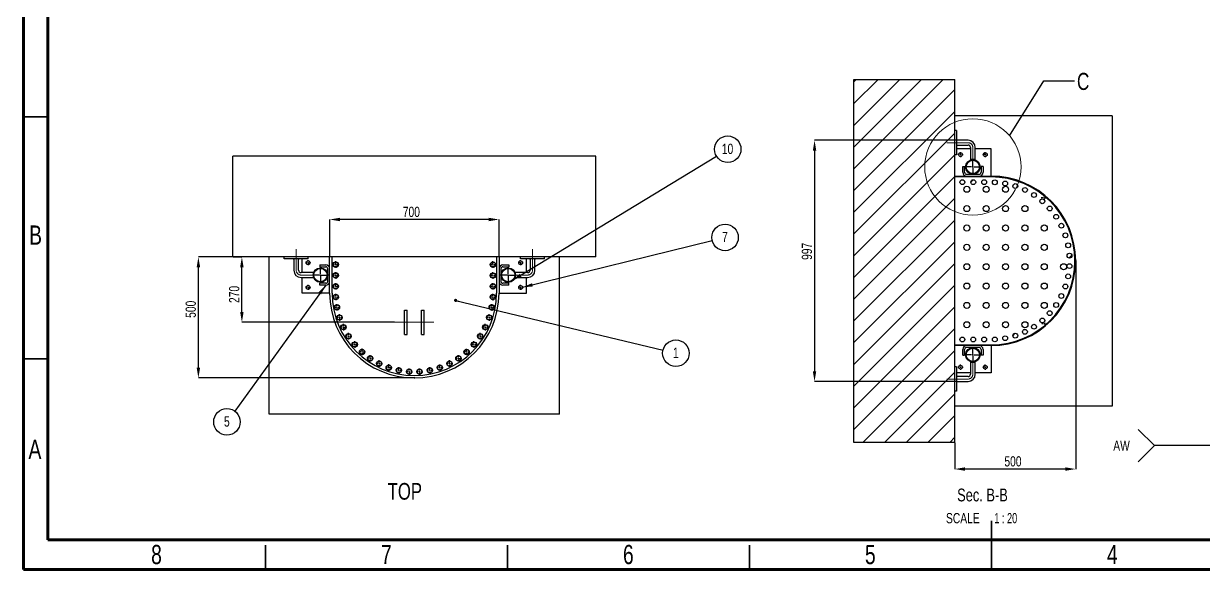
# Model space of a CAD drawing. Header units: millimetres. Extents: x 15 to 1274, y -314 to 292.
# Drawn here: x 431.3 to 675, y 3.9 to 116.7 of the extents above; entities that cross this region are included whole.
import ezdxf

# ---------------------------------------------------------------- set-up
doc = ezdxf.new("R2010")
doc.units = ezdxf.units.MM
doc.header["$PDSIZE"] = -1
doc.linetypes.add('CENTERX2', pattern=[20.32, 12.7, -2.54, 2.54, -2.54])
doc.layers.add('BOLD', color=7, linetype='Continuous', lineweight=25)
doc.styles.add('SLDTEXTSTYLE0', font='TXT', dxfattribs={"width": 0.75})
doc.styles.add('SLDTEXTSTYLE8', font='TXT', dxfattribs={"width": 0.666667})
doc.dimstyles.new('SLDDIMSTYLE0', dxfattribs={"dimtxt": 0.18, "dimasz": 0.651282, "dimexe": 0, "dimexo": 0.0625, "dimgap": 0, "dimtad": 0, "dimtih": 1, "dimtoh": 1, "dimdec": 0, "dimrnd": 1e-09, "dimzin": 0, "dimdsep": 46, "dimtxsty": 'Standard', "dimblk1": 'DOT', "dimblk2": 'DOT', "dimsah": 1, "dimcen": 0.09, "dimadec": 0, "dimazin": 0, "dimtfac": 0.651282, "dimtdec": 0, "dimtofl": 0, "dimtmove": 0, "dimatfit": 3, "dimldrblk": 'DOT', "dimfxl": 1, "dimfrac": 2, "dimtolj": 1, "dimtzin": 0, "dimarcsym": 0})
doc.dimstyles.new('SLDDIMSTYLE1', dxfattribs={"dimtxt": 2.116667, "dimasz": 2.116667, "dimexe": 0, "dimexo": 0.0625, "dimgap": 0.529167, "dimtad": 1, "dimdec": 0, "dimlfac": 20, "dimrnd": 1e-09, "dimzin": 12, "dimdsep": 46, "dimtxsty": 'SLDTEXTSTYLE0', "dimsah": 1, "dimcen": 0.09, "dimadec": 0, "dimazin": 3, "dimtfac": 1, "dimtdec": 0, "dimtofl": 0, "dimtmove": 0, "dimatfit": 3, "dimfxl": 1, "dimfrac": 2, "dimtolj": 1, "dimtzin": 12, "dimarcsym": 0})
doc.dimstyles.new('SLDDIMSTYLE2', dxfattribs={"dimtxt": 2.116667, "dimasz": 2.116667, "dimexe": 0, "dimexo": 0.0625, "dimgap": 0.529167, "dimtad": 1, "dimdec": 0, "dimlfac": 20, "dimrnd": 1e-09, "dimzin": 12, "dimdsep": 46, "dimtxsty": 'SLDTEXTSTYLE0', "dimsah": 1, "dimcen": 0.09, "dimadec": 0, "dimazin": 3, "dimtfac": 1, "dimtdec": 0, "dimtmove": 0, "dimatfit": 0, "dimfxl": 1, "dimfrac": 2, "dimtolj": 1, "dimtzin": 12, "dimarcsym": 0})
doc.dimstyles.new('SLDDIMSTYLE3', dxfattribs={"dimtxt": 0.18, "dimasz": 2.116667, "dimexe": 0, "dimexo": 0.0625, "dimgap": 0, "dimtad": 0, "dimtih": 1, "dimtoh": 1, "dimdec": 0, "dimrnd": 1e-09, "dimzin": 0, "dimdsep": 46, "dimtxsty": 'Standard', "dimsah": 1, "dimcen": 0.09, "dimadec": 0, "dimazin": 0, "dimtfac": 2.116667, "dimtdec": 0, "dimtofl": 0, "dimtmove": 0, "dimatfit": 3, "dimfxl": 1, "dimfrac": 2, "dimtolj": 1, "dimtzin": 0, "dimarcsym": 0})
doc.dimstyles.new('SLDDIMSTYLE4', dxfattribs={"dimtxt": 0.18, "dimasz": 2.116667, "dimexe": 0, "dimexo": 0.0625, "dimgap": 0, "dimtad": 0, "dimtih": 1, "dimtoh": 1, "dimdec": 0, "dimrnd": 1e-09, "dimzin": 0, "dimdsep": 46, "dimtxsty": 'Standard', "dimblk1": 'NONE', "dimblk2": 'NONE', "dimsah": 1, "dimcen": 0.09, "dimadec": 0, "dimazin": 0, "dimtfac": 2.116667, "dimtdec": 0, "dimtofl": 0, "dimtmove": 0, "dimatfit": 3, "dimldrblk": 'NONE', "dimfxl": 1, "dimfrac": 2, "dimtolj": 1, "dimtzin": 0, "dimarcsym": 0})
pattern_1 = [(45, (416.253, -1.074), (-6.7352, 6.7352), []), (45, (420.744, -1.074), (-6.7352, 6.7352), [])]

# ---------------------------------------------------------------- blocks, each defined once
blk = doc.blocks.new('*D236')
at = {"layer": 'BOLD', "color": 0, "lineweight": -2}
for p, q in [((648.66, 67.61), (648.66, 24.66)), ((623.66, 30.11), (623.66, 24.66)), ((646.54, 24.66), (625.77, 24.66))]:
    blk.add_line(p, q, dxfattribs=at)
at = {"layer": 'BOLD', "color": 0}
for points in [[(625.77, 25.01), (625.77, 24.31), (623.66, 24.66)], [(646.54, 25.01), (646.54, 24.31), (648.66, 24.66)]]:
    blk.add_solid(points, dxfattribs=at)
at = {"layer": 'Defpoints', "color": 0}
for p in [(648.66, 67.67), (623.66, 30.17), (623.66, 24.66)]:
    blk.add_point(p, dxfattribs=at)
at = {"layer": 'BOLD', "color": 0, "insert": (635.69, 27.31), "char_height": 2.117, "attachment_point": 2, "style": 'SLDTEXTSTYLE0'}
blk.add_mtext('\\A1;500', dxfattribs=at)
blk = doc.blocks.new('*D237')
at = {"layer": 'BOLD', "color": 0, "lineweight": -2}
for p, q in [((624.1, 92.59), (594.69, 92.59)), ((594.69, 90.47), (594.69, 44.87)), ((624.1, 42.76), (594.69, 42.76))]:
    blk.add_line(p, q, dxfattribs=at)
at = {"layer": 'BOLD', "color": 0}
for points in [[(594.34, 90.47), (595.04, 90.47), (594.69, 92.59)], [(594.34, 44.87), (595.04, 44.87), (594.69, 42.76)]]:
    blk.add_solid(points, dxfattribs=at)
at = {"layer": 'Defpoints', "color": 0}
for p in [(624.16, 92.59), (594.69, 42.76), (624.16, 42.76)]:
    blk.add_point(p, dxfattribs=at)
at = {"layer": 'BOLD', "color": 0, "insert": (592.05, 69.64), "char_height": 2.117, "attachment_point": 2, "rotation": 90, "style": 'SLDTEXTSTYLE0'}
blk.add_mtext('\\A1;997', dxfattribs=at)
blk = doc.blocks.new('SW_NOTE_0_30')
at = {"layer": 'BOLD', "color": 0, "attachment_point": 2}
for s, insert, char_height, style in [('Sec. B-B', (6.86, 3.41), 2.646, 'SLDTEXTSTYLE0'), ('SCALE', (2.8, -1.64), 2.117, 'SLDTEXTSTYLE0'), ('1 : 20', (11.67, -1.64), 2.117, 'SLDTEXTSTYLE8')]:
    blk.add_mtext(s, dxfattribs=dict(at, insert=insert, char_height=char_height, style=style))
blk = doc.blocks.new('SW_CENTERMARKSYMBOL_3')
at = {"layer": 'BOLD', "color": 0}
for p, q in [((-0.25, 0), (-0.6, 0)), ((0, 0), (-0.125, 0)), ((0, 0.25), (0, 0.6)), ((0, 0), (0, 0.125)), ((0, 0), (0, -0.125)), ((0, 0), (0.125, 0)), ((0.25, 0), (0.6, 0)), ((0, -0.25), (0, -0.6))]:
    blk.add_line(p, q, dxfattribs=at)
blk = doc.blocks.new('SW_CENTERMARKSYMBOL_4')
at = {"layer": 'BOLD', "color": 0}
for p, q in [((-0.25, 0), (-0.6, 0)), ((0, 0), (-0.125, 0)), ((0, 0.25), (0, 0.6)), ((0, 0), (0, 0.125)), ((0, 0), (0, -0.125)), ((0, 0), (0.125, 0)), ((0.25, 0), (0.6, 0)), ((0, -0.25), (0, -0.6))]:
    blk.add_line(p, q, dxfattribs=at)
blk = doc.blocks.new('SW_CENTERMARKSYMBOL_5')
at = {"layer": 'BOLD', "color": 0}
for p, q in [((-0.25, 0), (-1.6325, 0)), ((0, 0), (-0.125, 0)), ((0, 0.25), (0, 1.6325)), ((0, 0), (0, 0.125)), ((0, 0), (0, -0.125)), ((0, 0), (0.125, 0)), ((0.25, 0), (1.6325, 0)), ((0, -0.25), (0, -1.6325))]:
    blk.add_line(p, q, dxfattribs=at)
blk = doc.blocks.new('SW_CENTERMARKSYMBOL_6')
at = {"layer": 'BOLD', "color": 0}
for p, q in [((-0.25, 0), (-0.525, 0)), ((0, 0), (-0.125, 0)), ((0, 0.25), (0, 0.525)), ((0, 0), (0, 0.125)), ((0, 0), (0, -0.125)), ((0, 0), (0.125, 0)), ((0.25, 0), (0.525, 0)), ((0, -0.25), (0, -0.525))]:
    blk.add_line(p, q, dxfattribs=at)
blk = doc.blocks.new('SW_CENTERMARKSYMBOL_7')
at = {"layer": 'BOLD', "color": 0}
for p, q in [((-0.25, 0), (-0.525, 0)), ((0, 0), (-0.125, 0)), ((0, 0.25), (0, 0.525)), ((0, 0), (0, 0.125)), ((0, 0), (0, -0.125)), ((0, 0), (0.125, 0)), ((0.25, 0), (0.525, 0)), ((0, -0.25), (0, -0.525))]:
    blk.add_line(p, q, dxfattribs=at)
blk = doc.blocks.new('SW_CENTERMARKSYMBOL_8')
at = {"layer": 'BOLD', "color": 0}
for p, q in [((-0.25, 0), (-1.6325, 0)), ((0, 0), (-0.125, 0)), ((0, 0.25), (0, 1.6325)), ((0, 0), (0, 0.125)), ((0, 0), (0, -0.125)), ((0, 0), (0.125, 0)), ((0.25, 0), (1.6325, 0)), ((0, -0.25), (0, -1.6325))]:
    blk.add_line(p, q, dxfattribs=at)
blk = doc.blocks.new('SW_CENTERMARKSYMBOL_9')
at = {"layer": 'BOLD', "color": 0}
for p, q in [((-0.25, 0), (-0.525, 0)), ((0, 0), (-0.125, 0)), ((0, 0.25), (0, 0.525)), ((0, 0), (0, 0.125)), ((0, 0), (0, -0.125)), ((0, 0), (0.125, 0)), ((0.25, 0), (0.525, 0)), ((0, -0.25), (0, -0.525))]:
    blk.add_line(p, q, dxfattribs=at)
blk = doc.blocks.new('SW_CENTERMARKSYMBOL_10')
at = {"layer": 'BOLD', "color": 0}
for p, q in [((-0.25, 0), (-0.525, 0)), ((0, 0), (-0.125, 0)), ((0, 0.25), (0, 0.525)), ((0, 0), (0, 0.125)), ((0, 0), (0, -0.125)), ((0, 0), (0.125, 0)), ((0.25, 0), (0.525, 0)), ((0, -0.25), (0, -0.525))]:
    blk.add_line(p, q, dxfattribs=at)
blk = doc.blocks.new('_None')
blk = doc.blocks.new('SW_WELDSYMBOL_0')
at = {"layer": 'BOLD', "color": 0}
for p in [(-28.74, 3.34), (-28.74, -3.34), (0, 0)]:
    blk.add_line(p, (-25.4, 0), dxfattribs=at)
at = {"layer": 'BOLD', "color": 0, "insert": (-33.89, 1.05), "char_height": 2.117, "attachment_point": 1, "style": 'SLDTEXTSTYLE0'}
blk.add_mtext('AW', dxfattribs=at)
blk = doc.blocks.new('*D242')
at = {"layer": 'BOLD', "color": 0, "lineweight": -2}
for p, q in [((474.43, 68.49), (467.37, 68.49)), ((467.37, 45.61), (467.37, 66.37)), ((511.93, 43.49), (467.37, 43.49))]:
    blk.add_line(p, q, dxfattribs=at)
at = {"layer": 'BOLD', "color": 0}
for points in [[(467.02, 66.37), (467.73, 66.37), (467.37, 68.49)], [(467.02, 45.61), (467.73, 45.61), (467.37, 43.49)]]:
    blk.add_solid(points, dxfattribs=at)
at = {"layer": 'Defpoints', "color": 0}
for p in [(467.37, 68.49), (474.5, 68.49), (512, 43.49)]:
    blk.add_point(p, dxfattribs=at)
at = {"layer": 'BOLD', "color": 0, "insert": (464.73, 57.67), "char_height": 2.117, "attachment_point": 2, "rotation": 90, "style": 'SLDTEXTSTYLE0'}
blk.add_mtext('\\A1;500', dxfattribs=at)
blk = doc.blocks.new('*D243')
at = {"layer": 'BOLD', "color": 0, "lineweight": -2}
for p, q in [((494.5, 68.55), (494.5, 76.22)), ((527.38, 76.22), (496.61, 76.22)), ((529.5, 68.55), (529.5, 76.22))]:
    blk.add_line(p, q, dxfattribs=at)
at = {"layer": 'BOLD', "color": 0}
for points in [[(496.61, 76.57), (496.61, 75.87), (494.5, 76.22)], [(527.38, 76.57), (527.38, 75.87), (529.5, 76.22)]]:
    blk.add_solid(points, dxfattribs=at)
at = {"layer": 'Defpoints', "color": 0}
for p in [(494.5, 76.22), (494.5, 68.49), (529.5, 68.49)]:
    blk.add_point(p, dxfattribs=at)
at = {"layer": 'BOLD', "color": 0, "insert": (511.38, 78.86), "char_height": 2.117, "attachment_point": 2, "style": 'SLDTEXTSTYLE0'}
blk.add_mtext('\\A1;700', dxfattribs=at)
blk = doc.blocks.new('*D244')
at = {"layer": 'BOLD', "color": 0, "lineweight": -2}
for p, q in [((474.56, 68.49), (476.36, 68.49)), ((476.36, 57.11), (476.36, 66.37)), ((507.88, 54.99), (476.36, 54.99))]:
    blk.add_line(p, q, dxfattribs=at)
at = {"layer": 'BOLD', "color": 0}
for points in [[(476, 66.37), (476.71, 66.37), (476.36, 68.49)], [(476, 57.11), (476.71, 57.11), (476.36, 54.99)]]:
    blk.add_solid(points, dxfattribs=at)
at = {"layer": 'Defpoints', "color": 0}
for p in [(474.5, 68.49), (476.36, 68.49), (507.95, 54.99)]:
    blk.add_point(p, dxfattribs=at)
at = {"layer": 'BOLD', "color": 0, "insert": (473.71, 60.74), "char_height": 2.117, "attachment_point": 2, "rotation": 90, "style": 'SLDTEXTSTYLE0'}
blk.add_mtext('\\A1;270', dxfattribs=at)
blk = doc.blocks.new('SW_NOTE_0_37')
at = {"layer": 'BOLD', "color": 0}
blk.add_circle((2.67, -0.64), 2.74, dxfattribs=at)
at = {"layer": 'BOLD', "color": 0, "insert": (2.65, 0.5), "char_height": 2.12, "attachment_point": 2, "style": 'SLDTEXTSTYLE0'}
blk.add_mtext('1', dxfattribs=at)
blk = doc.blocks.new('_Dot')
at = {"color": 0, "linetype": 'ByBlock', "lineweight": -2}
blk.add_line((-0.5, 0), (-1, 0), dxfattribs=at)
at = {"color": 0, "linetype": 'ByBlock', "const_width": 0.5}
blk.add_lwpolyline([(-0.25, 0, 1), (0.25, 0, 1)], format="xyb", close=True, dxfattribs=at)
blk = doc.blocks.new('SW_NOTE_0_38')
at = {"layer": 'BOLD', "color": 0}
blk.add_circle((2.34, 1.43), 2.74, dxfattribs=at)
at = {"layer": 'BOLD', "color": 0, "insert": (2.3, 2.57), "char_height": 2.117, "attachment_point": 2, "style": 'SLDTEXTSTYLE0'}
blk.add_mtext('10', dxfattribs=at)
blk = doc.blocks.new('SW_NOTE_0_39')
at = {"layer": 'BOLD', "color": 0}
blk.add_circle((2.66, 0.66), 2.74, dxfattribs=at)
at = {"layer": 'BOLD', "color": 0, "insert": (2.64, 1.8), "char_height": 2.12, "attachment_point": 2, "style": 'SLDTEXTSTYLE0'}
blk.add_mtext('7', dxfattribs=at)
blk = doc.blocks.new('SW_NOTE_0_40')
at = {"layer": 'BOLD', "color": 0}
blk.add_circle((-1.61, -2.22), 2.74, dxfattribs=at)
at = {"layer": 'BOLD', "color": 0, "insert": (-1.63, -1.08), "char_height": 2.12, "attachment_point": 2, "style": 'SLDTEXTSTYLE0'}
blk.add_mtext('5', dxfattribs=at)
blk = doc.blocks.new('SW_CENTERMARKSYMBOL_14')
at = {"layer": 'BOLD', "color": 0}
for p, q in [((-0.25, 0), (-1.6325, 0)), ((0, 0), (-0.125, 0)), ((0, 0.25), (0, 1.6325)), ((0, 0), (0, 0.125)), ((0, 0), (0, -0.125)), ((0, 0), (0.125, 0)), ((0.25, 0), (1.6325, 0)), ((0, -0.25), (0, -1.6325))]:
    blk.add_line(p, q, dxfattribs=at)
blk = doc.blocks.new('SW_CENTERMARKSYMBOL_15')
at = {"layer": 'BOLD', "color": 0}
for p, q in [((-0.25, 0), (-0.525, 0)), ((0, 0), (-0.125, 0)), ((0, 0.25), (0, 0.525)), ((0, 0), (0, 0.125)), ((0, 0), (0, -0.125)), ((0, 0), (0.125, 0)), ((0.25, 0), (0.525, 0)), ((0, -0.25), (0, -0.525))]:
    blk.add_line(p, q, dxfattribs=at)
blk = doc.blocks.new('SW_CENTERMARKSYMBOL_16')
at = {"layer": 'BOLD', "color": 0}
for p, q in [((-0.25, 0), (-0.525, 0)), ((0, 0), (-0.125, 0)), ((0, 0.25), (0, 0.525)), ((0, 0), (0, 0.125)), ((0, 0), (0, -0.125)), ((0, 0), (0.125, 0)), ((0.25, 0), (0.525, 0)), ((0, -0.25), (0, -0.525))]:
    blk.add_line(p, q, dxfattribs=at)
blk = doc.blocks.new('SW_CENTERMARKSYMBOL_17')
at = {"layer": 'BOLD', "color": 0}
for p, q in [((-0.25, 0), (-0.675, 0)), ((0, 0), (-0.125, 0)), ((0, 0.25), (0, 0.675)), ((0, 0), (0, 0.125)), ((0, 0), (0, -0.125)), ((0, 0), (0.125, 0)), ((0.25, 0), (0.675, 0)), ((0, -0.25), (0, -0.675))]:
    blk.add_line(p, q, dxfattribs=at)
blk = doc.blocks.new('SW_CENTERMARKSYMBOL_18')
at = {"layer": 'BOLD', "color": 0}
for p, q in [((-0.25, 0), (-0.675, 0)), ((0, 0), (-0.125, 0)), ((0, 0.25), (0, 0.675)), ((0, 0), (0, 0.125)), ((0, 0), (0, -0.125)), ((0, 0), (0.125, 0)), ((0.25, 0), (0.675, 0)), ((0, -0.25), (0, -0.675))]:
    blk.add_line(p, q, dxfattribs=at)
blk = doc.blocks.new('SW_CENTERMARKSYMBOL_19')
at = {"layer": 'BOLD', "color": 0}
for p, q in [((-0.25, 0), (-0.675, 0)), ((0, 0), (-0.125, 0)), ((0, 0.25), (0, 0.675)), ((0, 0), (0, 0.125)), ((0, 0), (0, -0.125)), ((0, 0), (0.125, 0)), ((0.25, 0), (0.675, 0)), ((0, -0.25), (0, -0.675))]:
    blk.add_line(p, q, dxfattribs=at)
blk = doc.blocks.new('SW_CENTERMARKSYMBOL_20')
at = {"layer": 'BOLD', "color": 0}
for p, q in [((-0.25, 0), (-0.675, 0)), ((0, 0), (-0.125, 0)), ((0, 0.25), (0, 0.675)), ((0, 0), (0, 0.125)), ((0, 0), (0, -0.125)), ((0, 0), (0.125, 0)), ((0.25, 0), (0.675, 0)), ((0, -0.25), (0, -0.675))]:
    blk.add_line(p, q, dxfattribs=at)
blk = doc.blocks.new('SW_CENTERMARKSYMBOL_21')
at = {"layer": 'BOLD', "color": 0}
for p, q in [((-0.25, 0), (-0.675, 0)), ((0, 0), (-0.125, 0)), ((0, 0.25), (0, 0.675)), ((0, 0), (0, 0.125)), ((0, 0), (0, -0.125)), ((0, 0), (0.125, 0)), ((0.25, 0), (0.675, 0)), ((0, -0.25), (0, -0.675))]:
    blk.add_line(p, q, dxfattribs=at)
blk = doc.blocks.new('SW_CENTERMARKSYMBOL_22')
at = {"layer": 'BOLD', "color": 0}
for p, q in [((-0.25, 0), (-0.675, 0)), ((0, 0), (-0.125, 0)), ((0, 0.25), (0, 0.675)), ((0, 0), (0, 0.125)), ((0, 0), (0, -0.125)), ((0, 0), (0.125, 0)), ((0.25, 0), (0.675, 0)), ((0, -0.25), (0, -0.675))]:
    blk.add_line(p, q, dxfattribs=at)
blk = doc.blocks.new('SW_CENTERMARKSYMBOL_23')
at = {"layer": 'BOLD', "color": 0}
for p, q in [((-0.25, 0), (-0.675, 0)), ((0, 0), (-0.125, 0)), ((0, 0.25), (0, 0.675)), ((0, 0), (0, 0.125)), ((0, 0), (0, -0.125)), ((0, 0), (0.125, 0)), ((0.25, 0), (0.675, 0)), ((0, -0.25), (0, -0.675))]:
    blk.add_line(p, q, dxfattribs=at)
blk = doc.blocks.new('SW_CENTERMARKSYMBOL_24')
at = {"layer": 'BOLD', "color": 0}
for p, q in [((-0.25, 0), (-0.675, 0)), ((0, 0), (-0.125, 0)), ((0, 0.25), (0, 0.675)), ((0, 0), (0, 0.125)), ((0, 0), (0, -0.125)), ((0, 0), (0.125, 0)), ((0.25, 0), (0.675, 0)), ((0, -0.25), (0, -0.675))]:
    blk.add_line(p, q, dxfattribs=at)
blk = doc.blocks.new('SW_CENTERMARKSYMBOL_25')
at = {"layer": 'BOLD', "color": 0}
for p, q in [((-0.25, 0), (-0.675, 0)), ((0, 0), (-0.125, 0)), ((0, 0.25), (0, 0.675)), ((0, 0), (0, 0.125)), ((0, 0), (0, -0.125)), ((0, 0), (0.125, 0)), ((0.25, 0), (0.675, 0)), ((0, -0.25), (0, -0.675))]:
    blk.add_line(p, q, dxfattribs=at)
blk = doc.blocks.new('SW_CENTERMARKSYMBOL_26')
at = {"layer": 'BOLD', "color": 0}
for p, q in [((-0.25, 0), (-0.675, 0)), ((0, 0), (-0.125, 0)), ((0, 0.25), (0, 0.675)), ((0, 0), (0, 0.125)), ((0, 0), (0, -0.125)), ((0, 0), (0.125, 0)), ((0.25, 0), (0.675, 0)), ((0, -0.25), (0, -0.675))]:
    blk.add_line(p, q, dxfattribs=at)
blk = doc.blocks.new('SW_CENTERMARKSYMBOL_27')
at = {"layer": 'BOLD', "color": 0}
for p, q in [((-0.25, 0), (-0.675, 0)), ((0, 0), (-0.125, 0)), ((0, 0.25), (0, 0.675)), ((0, 0), (0, 0.125)), ((0, 0), (0, -0.125)), ((0, 0), (0.125, 0)), ((0.25, 0), (0.675, 0)), ((0, -0.25), (0, -0.675))]:
    blk.add_line(p, q, dxfattribs=at)
blk = doc.blocks.new('SW_CENTERMARKSYMBOL_28')
at = {"layer": 'BOLD', "color": 0}
for p, q in [((-0.25, 0), (-0.675, 0)), ((0, 0), (-0.125, 0)), ((0, 0.25), (0, 0.675)), ((0, 0), (0, 0.125)), ((0, 0), (0, -0.125)), ((0, 0), (0.125, 0)), ((0.25, 0), (0.675, 0)), ((0, -0.25), (0, -0.675))]:
    blk.add_line(p, q, dxfattribs=at)
blk = doc.blocks.new('SW_CENTERMARKSYMBOL_29')
at = {"layer": 'BOLD', "color": 0}
for p, q in [((-0.25, 0), (-0.675, 0)), ((0, 0), (-0.125, 0)), ((0, 0.25), (0, 0.675)), ((0, 0), (0, 0.125)), ((0, 0), (0, -0.125)), ((0, 0), (0.125, 0)), ((0.25, 0), (0.675, 0)), ((0, -0.25), (0, -0.675))]:
    blk.add_line(p, q, dxfattribs=at)
blk = doc.blocks.new('SW_CENTERMARKSYMBOL_30')
at = {"layer": 'BOLD', "color": 0}
for p, q in [((-0.25, 0), (-0.675, 0)), ((0, 0), (-0.125, 0)), ((0, 0.25), (0, 0.675)), ((0, 0), (0, 0.125)), ((0, 0), (0, -0.125)), ((0, 0), (0.125, 0)), ((0.25, 0), (0.675, 0)), ((0, -0.25), (0, -0.675))]:
    blk.add_line(p, q, dxfattribs=at)
blk = doc.blocks.new('SW_CENTERMARKSYMBOL_31')
at = {"layer": 'BOLD', "color": 0}
for p, q in [((-0.25, 0), (-0.675, 0)), ((0, 0), (-0.125, 0)), ((0, 0.25), (0, 0.675)), ((0, 0), (0, 0.125)), ((0, 0), (0, -0.125)), ((0, 0), (0.125, 0)), ((0.25, 0), (0.675, 0)), ((0, -0.25), (0, -0.675))]:
    blk.add_line(p, q, dxfattribs=at)
blk = doc.blocks.new('SW_CENTERMARKSYMBOL_32')
at = {"layer": 'BOLD', "color": 0}
for p, q in [((-0.25, 0), (-0.675, 0)), ((0, 0), (-0.125, 0)), ((0, 0.25), (0, 0.675)), ((0, 0), (0, 0.125)), ((0, 0), (0, -0.125)), ((0, 0), (0.125, 0)), ((0.25, 0), (0.675, 0)), ((0, -0.25), (0, -0.675))]:
    blk.add_line(p, q, dxfattribs=at)
blk = doc.blocks.new('SW_CENTERMARKSYMBOL_33')
at = {"layer": 'BOLD', "color": 0}
for p, q in [((-0.25, 0), (-0.675, 0)), ((0, 0), (-0.125, 0)), ((0, 0.25), (0, 0.675)), ((0, 0), (0, 0.125)), ((0, 0), (0, -0.125)), ((0, 0), (0.125, 0)), ((0.25, 0), (0.675, 0)), ((0, -0.25), (0, -0.675))]:
    blk.add_line(p, q, dxfattribs=at)
blk = doc.blocks.new('SW_CENTERMARKSYMBOL_34')
at = {"layer": 'BOLD', "color": 0}
for p, q in [((-0.25, 0), (-0.675, 0)), ((0, 0), (-0.125, 0)), ((0, 0.25), (0, 0.675)), ((0, 0), (0, 0.125)), ((0, 0), (0, -0.125)), ((0, 0), (0.125, 0)), ((0.25, 0), (0.675, 0)), ((0, -0.25), (0, -0.675))]:
    blk.add_line(p, q, dxfattribs=at)
blk = doc.blocks.new('SW_CENTERMARKSYMBOL_35')
at = {"layer": 'BOLD', "color": 0}
for p, q in [((-0.25, 0), (-0.675, 0)), ((0, 0), (-0.125, 0)), ((0, 0.25), (0, 0.675)), ((0, 0), (0, 0.125)), ((0, 0), (0, -0.125)), ((0, 0), (0.125, 0)), ((0.25, 0), (0.675, 0)), ((0, -0.25), (0, -0.675))]:
    blk.add_line(p, q, dxfattribs=at)
blk = doc.blocks.new('SW_CENTERMARKSYMBOL_36')
at = {"layer": 'BOLD', "color": 0}
for p, q in [((-0.25, 0), (-0.675, 0)), ((0, 0), (-0.125, 0)), ((0, 0.25), (0, 0.675)), ((0, 0), (0, 0.125)), ((0, 0), (0, -0.125)), ((0, 0), (0.125, 0)), ((0.25, 0), (0.675, 0)), ((0, -0.25), (0, -0.675))]:
    blk.add_line(p, q, dxfattribs=at)
blk = doc.blocks.new('SW_CENTERMARKSYMBOL_37')
at = {"layer": 'BOLD', "color": 0}
for p, q in [((-0.25, 0), (-0.675, 0)), ((0, 0), (-0.125, 0)), ((0, 0.25), (0, 0.675)), ((0, 0), (0, 0.125)), ((0, 0), (0, -0.125)), ((0, 0), (0.125, 0)), ((0.25, 0), (0.675, 0)), ((0, -0.25), (0, -0.675))]:
    blk.add_line(p, q, dxfattribs=at)
blk = doc.blocks.new('SW_CENTERMARKSYMBOL_38')
at = {"layer": 'BOLD', "color": 0}
for p, q in [((-0.25, 0), (-0.675, 0)), ((0, 0), (-0.125, 0)), ((0, 0.25), (0, 0.675)), ((0, 0), (0, 0.125)), ((0, 0), (0, -0.125)), ((0, 0), (0.125, 0)), ((0.25, 0), (0.675, 0)), ((0, -0.25), (0, -0.675))]:
    blk.add_line(p, q, dxfattribs=at)
blk = doc.blocks.new('SW_CENTERMARKSYMBOL_39')
at = {"layer": 'BOLD', "color": 0}
for p, q in [((-0.25, 0), (-0.675, 0)), ((0, 0), (-0.125, 0)), ((0, 0.25), (0, 0.675)), ((0, 0), (0, 0.125)), ((0, 0), (0, -0.125)), ((0, 0), (0.125, 0)), ((0.25, 0), (0.675, 0)), ((0, -0.25), (0, -0.675))]:
    blk.add_line(p, q, dxfattribs=at)
blk = doc.blocks.new('SW_CENTERMARKSYMBOL_40')
at = {"layer": 'BOLD', "color": 0}
for p, q in [((-0.25, 0), (-0.675, 0)), ((0, 0), (-0.125, 0)), ((0, 0.25), (0, 0.675)), ((0, 0), (0, 0.125)), ((0, 0), (0, -0.125)), ((0, 0), (0.125, 0)), ((0.25, 0), (0.675, 0)), ((0, -0.25), (0, -0.675))]:
    blk.add_line(p, q, dxfattribs=at)
blk = doc.blocks.new('SW_CENTERMARKSYMBOL_41')
at = {"layer": 'BOLD', "color": 0}
for p, q in [((-0.25, 0), (-0.675, 0)), ((0, 0), (-0.125, 0)), ((0, 0.25), (0, 0.675)), ((0, 0), (0, 0.125)), ((0, 0), (0, -0.125)), ((0, 0), (0.125, 0)), ((0.25, 0), (0.675, 0)), ((0, -0.25), (0, -0.675))]:
    blk.add_line(p, q, dxfattribs=at)
blk = doc.blocks.new('SW_CENTERMARKSYMBOL_42')
at = {"layer": 'BOLD', "color": 0}
for p, q in [((-0.25, 0), (-0.675, 0)), ((0, 0), (-0.125, 0)), ((0, 0.25), (0, 0.675)), ((0, 0), (0, 0.125)), ((0, 0), (0, -0.125)), ((0, 0), (0.125, 0)), ((0.25, 0), (0.675, 0)), ((0, -0.25), (0, -0.675))]:
    blk.add_line(p, q, dxfattribs=at)
blk = doc.blocks.new('SW_CENTERMARKSYMBOL_43')
at = {"layer": 'BOLD', "color": 0}
for p, q in [((-0.25, 0), (-0.675, 0)), ((0, 0), (-0.125, 0)), ((0, 0.25), (0, 0.675)), ((0, 0), (0, 0.125)), ((0, 0), (0, -0.125)), ((0, 0), (0.125, 0)), ((0.25, 0), (0.675, 0)), ((0, -0.25), (0, -0.675))]:
    blk.add_line(p, q, dxfattribs=at)
blk = doc.blocks.new('SW_CENTERMARKSYMBOL_44')
at = {"layer": 'BOLD', "color": 0}
for p, q in [((-0.25, 0), (-0.675, 0)), ((0, 0), (-0.125, 0)), ((0, 0.25), (0, 0.675)), ((0, 0), (0, 0.125)), ((0, 0), (0, -0.125)), ((0, 0), (0.125, 0)), ((0.25, 0), (0.675, 0)), ((0, -0.25), (0, -0.675))]:
    blk.add_line(p, q, dxfattribs=at)
blk = doc.blocks.new('SW_CENTERMARKSYMBOL_45')
at = {"layer": 'BOLD', "color": 0}
for p, q in [((-0.25, 0), (-0.675, 0)), ((0, 0), (-0.125, 0)), ((0, 0.25), (0, 0.675)), ((0, 0), (0, 0.125)), ((0, 0), (0, -0.125)), ((0, 0), (0.125, 0)), ((0.25, 0), (0.675, 0)), ((0, -0.25), (0, -0.675))]:
    blk.add_line(p, q, dxfattribs=at)
blk = doc.blocks.new('SW_CENTERMARKSYMBOL_46')
at = {"layer": 'BOLD', "color": 0}
for p, q in [((-0.25, 0), (-0.675, 0)), ((0, 0), (-0.125, 0)), ((0, 0.25), (0, 0.675)), ((0, 0), (0, 0.125)), ((0, 0), (0, -0.125)), ((0, 0), (0.125, 0)), ((0.25, 0), (0.675, 0)), ((0, -0.25), (0, -0.675))]:
    blk.add_line(p, q, dxfattribs=at)
blk = doc.blocks.new('SW_CENTERMARKSYMBOL_47')
at = {"layer": 'BOLD', "color": 0}
for p, q in [((-0.25, 0), (-0.525, 0)), ((0, 0), (-0.125, 0)), ((0, 0.25), (0, 0.525)), ((0, 0), (0, 0.125)), ((0, 0), (0, -0.125)), ((0, 0), (0.125, 0)), ((0.25, 0), (0.525, 0)), ((0, -0.25), (0, -0.525))]:
    blk.add_line(p, q, dxfattribs=at)
blk = doc.blocks.new('SW_CENTERMARKSYMBOL_48')
at = {"layer": 'BOLD', "color": 0}
for p, q in [((-0.25, 0), (-0.525, 0)), ((0, 0), (-0.125, 0)), ((0, 0.25), (0, 0.525)), ((0, 0), (0, 0.125)), ((0, 0), (0, -0.125)), ((0, 0), (0.125, 0)), ((0.25, 0), (0.525, 0)), ((0, -0.25), (0, -0.525))]:
    blk.add_line(p, q, dxfattribs=at)
blk = doc.blocks.new('SW_CENTERMARKSYMBOL_49')
at = {"layer": 'BOLD', "color": 0}
for p, q in [((-0.25, 0), (-1.6325, 0)), ((0, 0), (-0.125, 0)), ((0, 0.25), (0, 1.6325)), ((0, 0), (0, 0.125)), ((0, 0), (0, -0.125)), ((0, 0), (0.125, 0)), ((0.25, 0), (1.6325, 0)), ((0, -0.25), (0, -1.6325))]:
    blk.add_line(p, q, dxfattribs=at)

msp = doc.modelspace()

# ---------------------------------------------------------------- hatches: boundary and pattern name
at = {"linetype": 'Continuous', "lineweight": 18}
h = msp.add_hatch(dxfattribs=at)
h.set_pattern_fill('ANSI32', style=0)
h.set_pattern_definition(pattern_1)
edge = h.paths.add_edge_path(flags=0)
edge.add_arc((627.49, 83.923), 0.5, 0, 360)
h = msp.add_hatch(dxfattribs=at)
h.set_pattern_fill('ANSI32', style=0)
h.set_pattern_definition(pattern_1)
edge = h.paths.add_edge_path(flags=0)
edge.add_arc((638.168, 82.333), 0.5, 0, 360)
h = msp.add_hatch(dxfattribs=at)
h.set_pattern_fill('ANSI32', style=0)
h.set_pattern_definition(pattern_1)
edge = h.paths.add_edge_path(flags=0)
edge.add_arc((643.292, 78.482), 0.5, 0, 360)
h = msp.add_hatch(dxfattribs=at)
h.set_pattern_fill('ANSI32', style=0)
h.set_pattern_definition(pattern_1)
edge = h.paths.add_edge_path(flags=0)
edge.add_arc((647.373, 68.744), 0.5, 0, 360)
h = msp.add_hatch(dxfattribs=at)
h.set_pattern_fill('ANSI32', style=0)
h.set_pattern_definition(pattern_1)
edge = h.paths.add_edge_path(flags=0)
edge.add_arc((646.525, 62.391), 0.5, 0, 360)
h = msp.add_hatch(dxfattribs=at)
h.set_pattern_fill('ANSI32', style=0)
h.set_pattern_definition(pattern_1)
edge = h.paths.add_edge_path(flags=0)
edge.add_arc((629.733, 51.423), 0.5, 0, 360)
h = msp.add_hatch(dxfattribs=at)
h.set_pattern_fill('ANSI32', style=0)
h.set_pattern_definition(pattern_1)
edge = h.paths.add_edge_path(flags=0)
edge.add_arc((636.165, 52.214), 0.5, 0, 360)
at = {"layer": 'BOLD', "linetype": 'Continuous', "lineweight": 18}
h = msp.add_hatch(dxfattribs=at)
h.set_pattern_fill('ANSI31', color=256, style=0)
h.set_pattern_definition([(45, (416.2534, -1.074), (-2.245064, 2.245064), [])])
h.paths.add_polyline_path([(602.808, 30.173), (623.658, 30.173), (623.658, 105.173), (602.808, 105.173)], flags=0)
h = msp.add_hatch(dxfattribs=at)
h.set_pattern_fill('ANSI32', color=256, style=0)
h.set_pattern_definition(pattern_1)
edge = h.paths.add_edge_path(flags=0)
edge.add_arc((627.408, 87.081), 1.508, 0, 360)
edge = h.paths.add_edge_path(flags=0)
edge.add_arc((627.408, 87.081), 1.369, 0, 360)
h = msp.add_hatch(dxfattribs=at)
h.set_pattern_fill('ANSI32', color=256, style=0)
h.set_pattern_definition(pattern_1)
edge = h.paths.add_edge_path(flags=0)
edge.add_arc((627.408, 48.266), 1.508, 0, 360)
edge = h.paths.add_edge_path(flags=0)
edge.add_arc((627.408, 48.266), 1.369, 0, 360)

# ---------------------------------------------------------------- linework, layer by layer
at = {"color": 7, "linetype": 'Continuous', "lineweight": 70}
for p, q in [((431.253, 3.926), (431.253, 290.926)), ((436.253, 10.06), (436.253, 287.06)), ((825.656, 10.06), (436.253, 10.06)), ((831.253, 3.926), (431.253, 3.926))]:
    msp.add_line(p, q, dxfattribs=at)
at = {"color": 7, "linetype": 'Continuous', "lineweight": 25}
for p, q in [((602.808, 30.173), (602.808, 105.173)), ((602.808, 105.173), (623.658, 105.173)), ((623.658, 30.173), (623.658, 105.173)), ((656.158, 97.673), (623.658, 97.673)), ((656.158, 97.673), (656.158, 37.673)), ((624.058, 94.588), (623.658, 94.588)), ((624.058, 94.588), (624.058, 89.588)), ((626.908, 90.831), (624.058, 90.831)), ((626.408, 92.588), (624.158, 92.588)), ((624.158, 91.588), (626.408, 91.588)), ((626.908, 91.088), (626.908, 88.588)), ((627.908, 88.588), (627.908, 91.088)), ((631.158, 90.831), (627.908, 90.831)), ((631.158, 85.173), (631.158, 90.831)), ((474.495, 68.489), (474.495, 89.339)), ((549.495, 89.339), (474.495, 89.339)), ((549.495, 68.489), (549.495, 89.339)), ((624.058, 89.588), (623.658, 89.588)), ((627.908, 88.588), (626.908, 88.588)), ((625.308, 87.173), (625.708, 87.173)), ((625.308, 85.973), (625.308, 87.173)), ((625.708, 85.973), (625.708, 87.173)), ((626.108, 85.573), (628.708, 85.573)), ((629.508, 87.173), (629.108, 87.173)), ((629.108, 87.173), (629.108, 85.973)), ((629.508, 87.173), (629.508, 85.973)), ((623.658, 85.173), (631.158, 85.173)), ((631.158, 85.023), (623.658, 85.023)), ((549.495, 68.489), (474.495, 68.489)), ((481.995, 35.989), (481.995, 68.489)), ((485.08, 68.089), (485.08, 68.489)), ((490.08, 68.489), (485.08, 68.489)), ((490.08, 68.089), (490.08, 68.489)), ((494.495, 60.989), (494.495, 68.489)), ((529.495, 68.489), (529.495, 60.989)), ((533.91, 68.089), (533.91, 68.489)), ((538.91, 68.489), (533.91, 68.489)), ((538.91, 68.089), (538.91, 68.489)), ((541.995, 35.989), (541.995, 68.489)), ((490.08, 68.089), (485.08, 68.089)), ((487.08, 67.989), (487.08, 65.739)), ((488.08, 65.739), (488.08, 67.989)), ((488.838, 65.239), (488.838, 68.089)), ((492.495, 66.839), (492.495, 66.439)), ((492.495, 66.839), (493.695, 66.839)), ((492.495, 66.439), (493.695, 66.439)), ((494.095, 63.439), (494.095, 66.039)), ((529.895, 66.039), (529.895, 63.439)), ((530.295, 66.839), (531.495, 66.839)), ((530.295, 66.439), (531.495, 66.439)), ((531.495, 66.839), (531.495, 66.439)), ((538.91, 68.089), (533.91, 68.089)), ((535.153, 65.239), (535.153, 68.089)), ((535.91, 67.989), (535.91, 65.739)), ((536.91, 65.739), (536.91, 67.989)), ((491.08, 65.239), (488.58, 65.239)), ((488.58, 64.239), (491.08, 64.239)), ((488.838, 60.989), (488.838, 64.239)), ((491.08, 65.239), (491.08, 64.239)), ((535.41, 65.239), (532.91, 65.239)), ((532.91, 64.239), (532.91, 65.239)), ((532.91, 64.239), (535.41, 64.239)), ((535.153, 60.989), (535.153, 64.239)), ((494.495, 60.989), (488.838, 60.989)), ((492.495, 62.639), (492.495, 63.039)), ((493.695, 63.039), (492.495, 63.039)), ((493.695, 62.639), (492.495, 62.639)), ((529.495, 60.989), (535.153, 60.989)), ((531.495, 63.039), (530.295, 63.039)), ((531.495, 62.639), (530.295, 62.639)), ((531.495, 62.639), (531.495, 63.039)), ((509.945, 57.489), (510.545, 57.489)), ((509.945, 57.325), (509.945, 57.489)), ((509.945, 52.653), (509.945, 57.325)), ((510.545, 57.325), (510.545, 57.489)), ((510.545, 52.653), (510.545, 57.325)), ((513.445, 57.489), (514.045, 57.489)), ((513.445, 57.325), (513.445, 57.489)), ((513.445, 52.653), (513.445, 57.325)), ((514.045, 57.325), (514.045, 57.489)), ((514.045, 52.653), (514.045, 57.325)), ((509.945, 52.489), (509.945, 52.653)), ((509.945, 52.489), (510.545, 52.489)), ((510.545, 52.489), (510.545, 52.653)), ((513.445, 52.489), (513.445, 52.653)), ((513.445, 52.489), (514.045, 52.489)), ((514.045, 52.489), (514.045, 52.653)), ((623.658, 50.323), (631.158, 50.323)), ((631.158, 50.173), (623.658, 50.173)), ((625.308, 48.173), (625.308, 49.373)), ((625.708, 48.173), (625.708, 49.373)), ((628.708, 50.173), (626.108, 50.173)), ((628.708, 49.773), (626.108, 49.773)), ((629.108, 49.373), (629.108, 48.173)), ((629.508, 49.373), (629.508, 48.173)), ((631.158, 50.173), (631.158, 44.516)), ((625.308, 48.173), (625.708, 48.173)), ((626.908, 46.758), (626.908, 44.258)), ((626.908, 46.758), (627.908, 46.758)), ((627.908, 44.258), (627.908, 46.758)), ((629.508, 48.173), (629.108, 48.173)), ((624.058, 45.758), (623.658, 45.758)), ((624.058, 45.758), (624.058, 40.758)), ((626.908, 44.516), (624.058, 44.516)), ((631.158, 44.516), (627.908, 44.516)), ((626.408, 43.758), (624.158, 43.758)), ((624.158, 42.758), (626.408, 42.758)), ((624.058, 40.758), (623.658, 40.758)), ((656.158, 37.673), (623.658, 37.673)), ((541.995, 35.989), (481.995, 35.989)), ((623.658, 30.173), (602.808, 30.173))]:
    msp.add_line(p, q, dxfattribs=at)
at = {"color": 7, "linetype": 'Continuous', "lineweight": 35}
for p, q in [((436.253, 97.426), (431.253, 97.426)), ((436.253, 47.426), (431.253, 47.426)), ((631.253, 3.925), (631.253, 13.927)), ((481.253, 8.926), (481.253, 3.926)), ((531.253, 8.926), (531.253, 3.926)), ((581.253, 8.926), (581.253, 3.926)), ((631.253, 8.926), (631.253, 3.926))]:
    msp.add_line(p, q, dxfattribs=at)
at = {"color": 7, "linetype": 'Continuous'}
for p, q in [((494.995, 60.989), (494.995, 68.489)), ((528.995, 68.489), (528.995, 60.989))]:
    msp.add_line(p, q, dxfattribs=at)
at = {"color": 7, "linetype": 'Continuous', "lineweight": 18}
msp.add_circle((627.408, 87.081), 9.952, dxfattribs=at)
at = {"color": 7, "linetype": 'Continuous', "lineweight": 25}
for centre, radius in [((624.858, 89.631), 0.4), ((627.408, 87.081), 1.508), ((627.408, 87.081), 1.369), ((629.958, 89.631), 0.4), ((625.24, 83.923), 0.5), ((626.158, 82.468), 0.625), ((627.49, 83.923), 0.5), ((629.74, 83.923), 0.5), ((630.158, 82.468), 0.625), ((631.953, 83.904), 0.5), ((634.158, 82.468), 0.625), ((634.088, 83.657), 0.5), ((636.172, 83.13), 0.5), ((638.168, 82.333), 0.5), ((640.041, 81.28), 0.5), ((641.759, 79.989), 0.5), ((626.158, 78.468), 0.625), ((630.158, 78.468), 0.625), ((634.158, 78.468), 0.625), ((638.158, 78.468), 0.625), ((643.292, 78.482), 0.5), ((644.612, 76.786), 0.5), ((626.158, 74.468), 0.625), ((630.158, 74.468), 0.625), ((634.158, 74.468), 0.625), ((638.158, 74.468), 0.625), ((642.158, 74.468), 0.625), ((645.697, 74.931), 0.5), ((646.528, 72.949), 0.5), ((626.158, 70.468), 0.625), ((630.158, 70.468), 0.625), ((634.158, 70.468), 0.625), ((638.158, 70.468), 0.625), ((642.158, 70.468), 0.625), ((647.089, 70.875), 0.5), ((647.373, 68.744), 0.5), ((490.038, 67.289), 0.4), ((492.588, 64.739), 1.508), ((492.588, 64.739), 1.369), ((495.745, 66.914), 0.55), ((495.745, 66.914), 0.5), ((528.245, 66.907), 0.55), ((528.245, 66.907), 0.5), ((531.403, 64.739), 1.508), ((531.403, 64.739), 1.369), ((533.953, 67.289), 0.4), ((626.158, 66.468), 0.625), ((630.158, 66.468), 0.625), ((634.158, 66.468), 0.625), ((638.158, 66.468), 0.625), ((642.158, 66.468), 0.625), ((646.158, 66.468), 0.625), ((647.372, 66.595), 0.5), ((495.745, 64.664), 0.55), ((495.745, 64.664), 0.5), ((528.245, 64.657), 0.55), ((528.245, 64.657), 0.5), ((647.088, 64.465), 0.5), ((490.038, 62.189), 0.4), ((495.745, 62.414), 0.55), ((495.745, 62.414), 0.5), ((528.245, 62.407), 0.55), ((528.245, 62.407), 0.5), ((533.953, 62.189), 0.4), ((626.158, 62.468), 0.625), ((630.158, 62.468), 0.625), ((634.158, 62.468), 0.625), ((638.158, 62.468), 0.625), ((642.158, 62.468), 0.625), ((646.525, 62.391), 0.5), ((495.764, 60.201), 0.55), ((495.764, 60.201), 0.5), ((496.01, 58.066), 0.55), ((496.01, 58.066), 0.5), ((527.979, 58.059), 0.55), ((527.979, 58.059), 0.5), ((528.226, 60.194), 0.55), ((528.226, 60.194), 0.5), ((626.158, 58.468), 0.625), ((630.158, 58.468), 0.625), ((634.158, 58.468), 0.625), ((638.158, 58.468), 0.625), ((642.158, 58.468), 0.625), ((644.608, 58.554), 0.5), ((645.694, 60.409), 0.5), ((496.536, 55.982), 0.55), ((496.536, 55.982), 0.5), ((527.452, 55.975), 0.55), ((527.452, 55.975), 0.5), ((643.287, 56.859), 0.5), ((497.332, 53.985), 0.55), ((497.332, 53.985), 0.5), ((526.656, 53.979), 0.55), ((526.656, 53.979), 0.5), ((626.158, 54.468), 0.625), ((630.158, 54.468), 0.625), ((634.158, 54.468), 0.625), ((638.158, 54.468), 0.625), ((640.035, 54.062), 0.5), ((641.754, 55.353), 0.5), ((498.384, 52.112), 0.55), ((498.384, 52.112), 0.5), ((525.602, 52.106), 0.55), ((525.602, 52.106), 0.5), ((625.233, 51.423), 0.5), ((627.483, 51.423), 0.5), ((629.733, 51.423), 0.5), ((631.946, 51.442), 0.5), ((634.081, 51.688), 0.5), ((636.165, 52.214), 0.5), ((638.162, 53.01), 0.5), ((499.675, 50.393), 0.55), ((499.675, 50.393), 0.5), ((501.181, 48.86), 0.55), ((501.181, 48.86), 0.5), ((522.804, 48.855), 0.55), ((522.804, 48.855), 0.5), ((524.311, 50.388), 0.55), ((524.311, 50.388), 0.5), ((627.408, 48.266), 1.508), ((627.408, 48.266), 1.369), ((502.876, 47.539), 0.55), ((502.876, 47.539), 0.5), ((504.731, 46.453), 0.55), ((504.731, 46.453), 0.5), ((519.253, 46.45), 0.55), ((519.253, 46.45), 0.5), ((521.109, 47.535), 0.55), ((521.109, 47.535), 0.5), ((506.713, 45.622), 0.55), ((506.713, 45.622), 0.5), ((508.787, 45.059), 0.55), ((508.787, 45.059), 0.5), ((510.917, 44.775), 0.55), ((510.917, 44.775), 0.5), ((513.066, 44.774), 0.55), ((513.066, 44.774), 0.5), ((515.197, 45.057), 0.55), ((515.197, 45.057), 0.5), ((517.271, 45.619), 0.55), ((517.271, 45.619), 0.5), ((624.858, 45.716), 0.4), ((629.958, 45.716), 0.4)]:
    msp.add_circle(centre, radius, dxfattribs=at)
for centre, radius, start, end in [((624.158, 92.688), 0.1, 180, 270), ((624.158, 91.488), 0.1, 90, 180), ((626.408, 91.088), 1.5, 0, 90), ((626.408, 91.088), 0.5, 0, 90), ((626.108, 85.973), 0.8, 180, 270), ((626.108, 85.973), 0.4, 180, 270), ((628.708, 85.973), 0.4, 270, 0), ((628.708, 85.973), 0.8, 270, 0), ((631.158, 67.673), 17.5, 270, 90), ((631.158, 67.673), 17.35, 270, 90), ((486.98, 67.989), 0.1, 0, 90), ((488.18, 67.989), 0.1, 90, 180), ((493.695, 66.039), 0.8, 0, 90), ((493.695, 66.039), 0.4, 0, 90), ((530.295, 66.039), 0.8, 90, 180), ((530.295, 66.039), 0.4, 90, 180), ((535.81, 67.989), 0.1, 0, 90), ((537.01, 67.989), 0.1, 90, 180), ((488.58, 65.739), 1.5, 180, 270), ((488.58, 65.739), 0.5, 180, 270), ((493.695, 63.439), 0.4, 270, 0), ((493.695, 63.439), 0.8, 270, 0), ((530.295, 63.439), 0.8, 180, 270), ((530.295, 63.439), 0.4, 180, 270), ((535.41, 65.739), 0.5, 270, 0), ((535.41, 65.739), 1.5, 270, 0), ((511.995, 60.989), 17.5, 180, 0), ((626.108, 49.373), 0.8, 90, 180), ((626.108, 49.373), 0.4, 90, 180), ((628.708, 49.373), 0.8, 0, 90), ((628.708, 49.373), 0.4, 0, 90), ((626.408, 44.258), 0.5, 270, 0), ((626.408, 44.258), 1.5, 270, 0), ((624.158, 43.858), 0.1, 180, 270), ((624.158, 42.658), 0.1, 90, 180)]:
    msp.add_arc(centre, radius, start, end, dxfattribs=at)
at = {"color": 7, "linetype": 'Continuous'}
msp.add_arc((511.995, 60.989), 17, 180, 0, dxfattribs=at)
at = {"layer": 'BOLD', "linetype": 'CENTERX2', "lineweight": 18, "ltscale": 0.75}
for p, q in [((622.058, 92.088), (626.408, 92.088)), ((627.408, 91.088), (627.408, 86.588)), ((487.58, 70.089), (487.58, 65.739)), ((536.41, 70.089), (536.41, 65.739)), ((488.58, 64.739), (493.08, 64.739)), ((535.41, 64.739), (530.91, 64.739)), ((507.945, 54.989), (516.045, 54.989)), ((627.408, 44.258), (627.408, 48.758)), ((622.058, 43.258), (626.408, 43.258))]:
    msp.add_line(p, q, dxfattribs=at)
for centre, start, end in [((626.408, 91.088), 0, 90), ((626.408, 91.088), 0, 90), ((488.58, 65.739), 180, 270), ((535.41, 65.739), 270, 0), ((626.408, 44.258), 270, 0), ((626.408, 44.258), 270, 0)]:
    msp.add_arc(centre, 1, start, end, dxfattribs=at)
at = {"layer": 'BOLD'}
for p in [(648.658, 67.673), (511.995, 43.489)]:
    msp.add_point(p, dxfattribs=at)

# ---------------------------------------------------------------- block references
for name, p in [('SW_NOTE_0_38', (574.411, 89.308)), ('SW_CENTERMARKSYMBOL_7', (624.858, 89.631)), ('SW_CENTERMARKSYMBOL_5', (627.408, 87.081)), ('SW_CENTERMARKSYMBOL_6', (629.958, 89.631)), ('SW_CENTERMARKSYMBOL_4', (642.111, 80.73)), ('SW_NOTE_0_39', (573.534, 71.859)), ('SW_CENTERMARKSYMBOL_48', (490.038, 67.289)), ('SW_CENTERMARKSYMBOL_14', (492.588, 64.739)), ('SW_CENTERMARKSYMBOL_17', (495.745, 66.914)), ('SW_CENTERMARKSYMBOL_46', (528.245, 66.907)), ('SW_CENTERMARKSYMBOL_49', (531.403, 64.739)), ('SW_CENTERMARKSYMBOL_16', (533.953, 67.289)), ('SW_CENTERMARKSYMBOL_18', (495.745, 64.664)), ('SW_CENTERMARKSYMBOL_45', (528.245, 64.657)), ('SW_CENTERMARKSYMBOL_47', (490.038, 62.189)), ('SW_CENTERMARKSYMBOL_19', (495.745, 62.414)), ('SW_CENTERMARKSYMBOL_44', (528.245, 62.407)), ('SW_CENTERMARKSYMBOL_15', (533.953, 62.189)), ('SW_CENTERMARKSYMBOL_20', (495.764, 60.201)), ('SW_CENTERMARKSYMBOL_21', (496.01, 58.066)), ('SW_CENTERMARKSYMBOL_42', (527.979, 58.059)), ('SW_CENTERMARKSYMBOL_43', (528.226, 60.194)), ('SW_CENTERMARKSYMBOL_22', (496.536, 55.982)), ('SW_CENTERMARKSYMBOL_41', (527.452, 55.975)), ('SW_CENTERMARKSYMBOL_23', (497.332, 53.985)), ('SW_CENTERMARKSYMBOL_40', (526.656, 53.979)), ('SW_CENTERMARKSYMBOL_3', (642.243, 54.677)), ('SW_CENTERMARKSYMBOL_24', (498.384, 52.112)), ('SW_CENTERMARKSYMBOL_39', (525.602, 52.106)), ('SW_NOTE_0_37', (563.377, 49.232)), ('SW_CENTERMARKSYMBOL_25', (499.675, 50.393)), ('SW_CENTERMARKSYMBOL_26', (501.181, 48.86)), ('SW_CENTERMARKSYMBOL_37', (522.804, 48.855)), ('SW_CENTERMARKSYMBOL_38', (524.311, 50.388)), ('SW_CENTERMARKSYMBOL_8', (627.408, 48.266)), ('SW_CENTERMARKSYMBOL_27', (502.876, 47.539)), ('SW_CENTERMARKSYMBOL_28', (504.731, 46.453)), ('SW_CENTERMARKSYMBOL_35', (519.253, 46.45)), ('SW_CENTERMARKSYMBOL_36', (521.109, 47.535)), ('SW_CENTERMARKSYMBOL_29', (506.713, 45.622)), ('SW_CENTERMARKSYMBOL_30', (508.787, 45.059)), ('SW_CENTERMARKSYMBOL_31', (510.917, 44.775)), ('SW_CENTERMARKSYMBOL_32', (513.066, 44.774)), ('SW_CENTERMARKSYMBOL_33', (515.197, 45.057)), ('SW_CENTERMARKSYMBOL_34', (517.271, 45.619)), ('SW_CENTERMARKSYMBOL_10', (624.858, 45.716)), ('SW_CENTERMARKSYMBOL_9', (629.958, 45.716)), ('SW_NOTE_0_40', (474.885, 36.628)), ('SW_WELDSYMBOL_0', (690.306, 29.495)), ('SW_NOTE_0_30', (622.535, 17.215))]:
    msp.add_blockref(name, p, dxfattribs=at)

# ---------------------------------------------------------------- texts
at = {"color": 7, "linetype": 'Continuous', "lineweight": 18, "insert": (648.914, 106.518), "char_height": 3.528, "attachment_point": 1, "style": 'SLDTEXTSTYLE0'}
msp.add_mtext('C', dxfattribs=at)
at = {"color": 7, "linetype": 'Continuous', "lineweight": 0, "char_height": 3.969, "attachment_point": 2, "style": 'SLDTEXTSTYLE0'}
for s, insert in [('B', (433.724, 74.986)), ('A', (433.593, 30.736)), ('8', (458.713, 8.986)), ('7', (506.213, 8.986)), ('6', (556.213, 8.986)), ('5', (606.213, 8.986)), ('4', (656.213, 8.986))]:
    msp.add_mtext(s, dxfattribs=dict(at, insert=insert))
at = {"layer": 'BOLD', "insert": (506.487, 21.779), "char_height": 3.4396, "attachment_point": 1, "style": 'SLDTEXTSTYLE0'}
msp.add_mtext('TOP', dxfattribs=at)

# ---------------------------------------------------------------- dimensions: what is measured, and where the dimension line sits
at = {"layer": 'BOLD'}
for base, p1, p2, dimstyle, picture, middle in [((594.691, 42.758), (624.158, 92.588), (624.158, 42.758), 'SLDDIMSTYLE1', '*D237', (594.691, 69.644)), ((467.374, 68.489), (511.995, 43.489), (474.495, 68.489), 'SLDDIMSTYLE1', '*D242', (467.374, 57.672)), ((476.357, 68.489), (507.945, 54.989), (474.495, 68.489), 'SLDDIMSTYLE2', '*D244', (476.357, 60.738))]:
    dim = msp.add_linear_dim(base=base, p1=p1, p2=p2, angle=90, dimstyle=dimstyle, dxfattribs=at)
    dim.commit()
    dim.dimension.update_dxf_attribs({"geometry": picture, "text_midpoint": middle, "dimtype": 160})
for base, p1, p2, picture, middle in [((494.495, 76.218), (529.495, 68.489), (494.495, 68.489), '*D243', (511.383, 76.218)), ((623.658, 24.66), (648.658, 67.673), (623.658, 30.173), '*D236', (635.686, 24.66))]:
    dim = msp.add_linear_dim(base=base, p1=p1, p2=p2, dimstyle='SLDDIMSTYLE1', dxfattribs=at)
    dim.commit()
    dim.dimension.update_dxf_attribs({"geometry": picture, "text_midpoint": middle, "dimtype": 160})

# ---------------------------------------------------------------- leaders
at = {"color": 7, "linetype": 'Continuous', "lineweight": 18, "has_arrowhead": 0}
msp.add_leader([(635.007, 93.507), (642.064, 104.846), (648.414, 104.846)], dimstyle='SLDDIMSTYLE4', dxfattribs=at)
at = {"layer": 'BOLD'}
for points, dimstyle in [([(532.167, 63.603), (574.411, 89.308)], 'SLDDIMSTYLE3'), ([(534.352, 62.217), (573.534, 71.859)], 'SLDDIMSTYLE3'), ([(493.695, 62.639), (474.885, 36.628)], 'SLDDIMSTYLE3'), ([(520.53, 59.516), (563.377, 49.232)], 'SLDDIMSTYLE0')]:
    msp.add_leader(points, dimstyle=dimstyle, dxfattribs=at)

doc.saveas('drawing.dxf')
